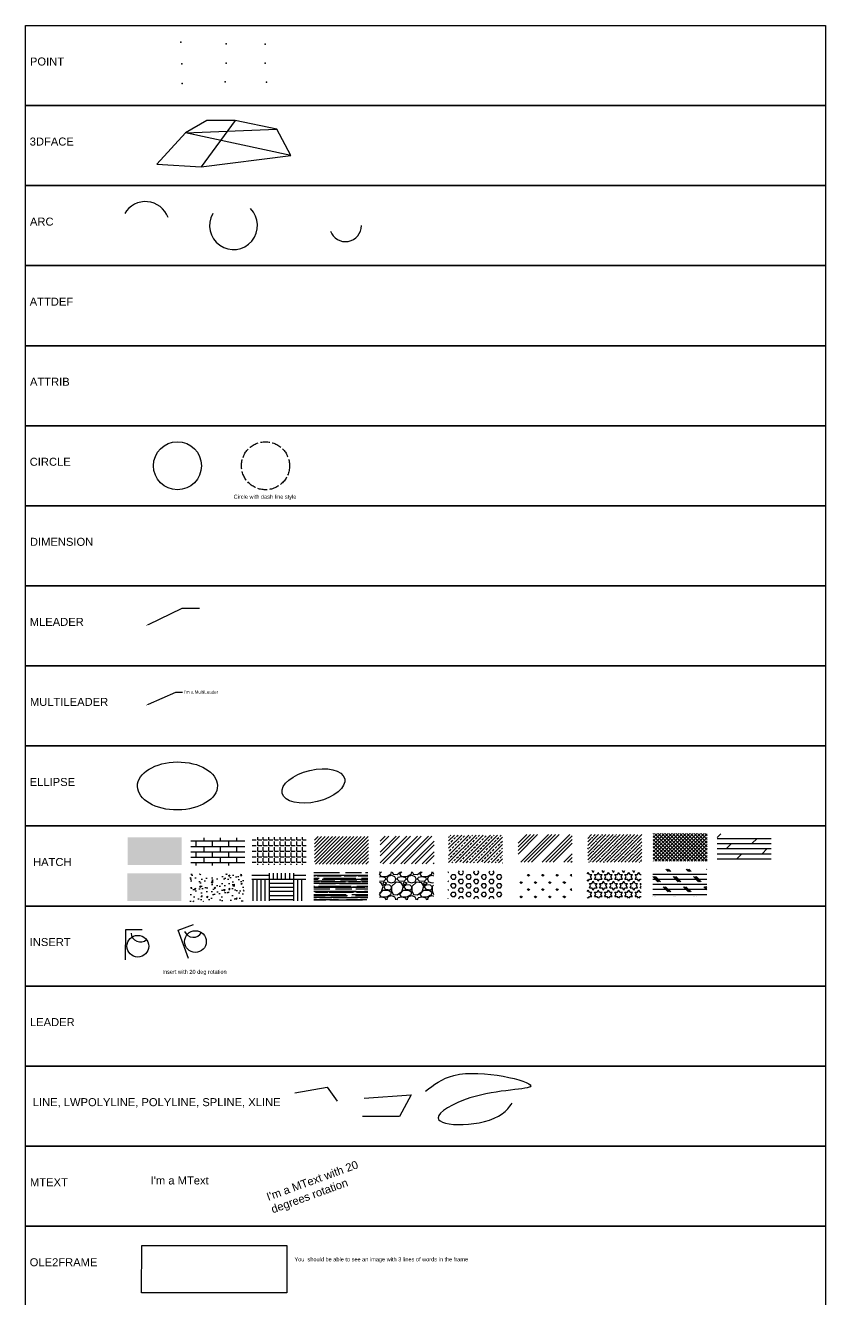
# Model space of a CAD drawing. Header units: millimetres. Extents: x -549 to 2500, y 0 to 3200.
# Drawn here: x 0 to 1000, y 1608 to 3200 of the extents above; entities that cross this region are included whole.
import ezdxf
from ezdxf import colors
from ezdxf.entities.mleader import LeaderData, LeaderLine
from ezdxf.math import Vec2, Vec3

# ---------------------------------------------------------------- set-up
doc = ezdxf.new("R2010")
doc.units = ezdxf.units.MM
doc.linetypes.add('ACAD_ISO02W100', pattern=[15, 12, -3])
for name, color, linetype in [('Layer_3DFACE', 7, 'Continuous'), ('Layer_ARC', 7, 'Continuous'), ('Layer_CIRCLE', 7, 'Continuous'), ('Layer_ELLIPSE', 7, 'Continuous'), ('Layer_HATCH', 7, 'Continuous'), ('Layer_INSERT', 7, 'Continuous'), ('Layer_layout', 7, 'Continuous'), ('Layer_LEADER', 7, 'Continuous'), ('Layer_LINE', 7, 'Continuous'), ('Layer_MLEADER', 7, 'Continuous'), ('Layer_MTEXT', 7, 'Continuous'), ('Layer_OLE2FRAME', 7, 'Continuous'), ('Layer_POINT', 7, 'Continuous')]:
    doc.layers.add(name, color=color, linetype=linetype)
doc.styles.get("Standard").update_dxf_attribs({"font": 'arial.ttf'})

# ---------------------------------------------------------------- blocks, each defined once
blk = doc.blocks.new('Block01')
at = {"layer": 'Layer_INSERT'}
for p, q in [((4.9, 2.9), (5.3, 40.7)), ((5.3, 40.7), (25.7, 40.7))]:
    blk.add_line(p, q, dxfattribs=at)
blk.add_circle((20.4, 19.8), 13.6, dxfattribs=at)
blk.add_arc((23.7, 36.8), 11.7, 183.4324, 311.207, dxfattribs=at)

msp = doc.modelspace()

# ---------------------------------------------------------------- hatches: boundary and pattern name
at = {"layer": 'Layer_HATCH'}
h = msp.add_hatch(color=256, dxfattribs=at)
h.dxf.hatch_style = 1
h.paths.add_polyline_path([(195.2, 2185.7), (127.7, 2185.7), (127.7, 2151.1), (195.2, 2151.1)])
h = msp.add_hatch(dxfattribs=at)
h.set_pattern_fill('AR-BRSTD', color=1, scale=0.1)
h.paths.add_polyline_path([(274, 2185.2), (206.5, 2185.2), (206.5, 2150.5), (274, 2150.5)])
h = msp.add_hatch(dxfattribs=at)
h.set_pattern_fill('ANGLE', color=256)
h.set_pattern_definition([(0, (136.611, 24.211), (0, 6.985), [5.08, -1.905]), (90, (136.611, 24.211), (-6.985, 4e-16), [5.08, -1.905])])
h.paths.add_polyline_path([(350.9, 2185.9), (283.4, 2185.9), (283.4, 2151.3), (350.9, 2151.3)])
h = msp.add_hatch(dxfattribs=at)
h.set_pattern_fill('ANSI31', color=256)
h.set_pattern_definition([(45, (-19.0812, 23.9895), (-2.245064, 2.245064), [])])
h.paths.add_polyline_path([(428.7, 2186.8), (361.2, 2186.8), (361.2, 2152.2), (428.7, 2152.2)])
h = msp.add_hatch(dxfattribs=at)
h.set_pattern_fill('ANSI32', color=256)
h.paths.add_polyline_path([(510.7, 2187.4), (443.2, 2187.4), (443.2, 2152.8), (510.7, 2152.8)])
h = msp.add_hatch(dxfattribs=at)
h.set_pattern_fill('ANSI33', color=256)
h.paths.add_polyline_path([(596.4, 2188.6), (528.9, 2188.6), (528.9, 2154), (596.4, 2154)])
h = msp.add_hatch(dxfattribs=at)
h.set_pattern_fill('ANSI34', color=256)
h.paths.add_polyline_path([(683.4, 2189.2), (615.9, 2189.2), (615.9, 2154.6), (683.4, 2154.6)])
h = msp.add_hatch(dxfattribs=at)
h.set_pattern_fill('ANSI35', color=256)
h.paths.add_polyline_path([(770.3, 2189.2), (702.8, 2189.2), (702.8, 2154.6), (770.3, 2154.6)])
h = msp.add_hatch(dxfattribs=at)
h.set_pattern_fill('ANSI37', color=256)
h.paths.add_polyline_path([(852.2, 2190.7), (784.7, 2190.7), (784.7, 2156.1), (852.2, 2156.1)])
h = msp.add_hatch(dxfattribs=at)
h.set_pattern_fill('DOLMIT', color=256)
h.paths.add_polyline_path([(932.2, 2190.1), (864.7, 2190.1), (864.7, 2155.5), (932.2, 2155.5)])
at = {"layer": 'Layer_HATCH', "true_color": 0xed1f24}
h = msp.add_hatch(color=240, dxfattribs=at)
h.dxf.hatch_style = 1
h.paths.add_polyline_path([(194.7, 2140.9), (127.2, 2140.9), (127.2, 2106.3), (194.7, 2106.3)])
at = {"layer": 'Layer_HATCH'}
h = msp.add_hatch(dxfattribs=at)
h.set_pattern_fill('AR-CONC', color=1, scale=0.1)
h.paths.add_polyline_path([(273.4, 2140.4), (205.9, 2140.4), (205.9, 2105.7), (273.4, 2105.7)])
h = msp.add_hatch(dxfattribs=at)
h.set_pattern_fill('AR-PARQ1', color=256, scale=0.1)
h.paths.add_polyline_path([(350.4, 2141.1), (282.9, 2141.1), (282.9, 2106.5), (350.4, 2106.5)])
h = msp.add_hatch(dxfattribs=at)
h.set_pattern_fill('AR-RROOF', color=256, scale=0.2)
h.paths.add_polyline_path([(428.1, 2142), (360.6, 2142), (360.6, 2107.4), (428.1, 2107.4)])
h = msp.add_hatch(dxfattribs=at)
h.set_pattern_fill('GRAVEL', color=256)
h.paths.add_polyline_path([(510.1, 2142.6), (442.6, 2142.6), (442.6, 2107.9), (510.1, 2107.9)])
h = msp.add_hatch(dxfattribs=at)
h.set_pattern_fill('HEX', color=256)
h.paths.add_polyline_path([(595.8, 2143.8), (528.3, 2143.8), (528.3, 2109.2), (595.8, 2109.2)])
h = msp.add_hatch(dxfattribs=at)
h.set_pattern_fill('GRASS', color=256, scale=0.5)
h.paths.add_polyline_path([(682.8, 2144.4), (615.3, 2144.4), (615.3, 2109.8), (682.8, 2109.8)])
h = msp.add_hatch(dxfattribs=at)
h.set_pattern_fill('STARS', color=256)
h.paths.add_polyline_path([(769.7, 2144.4), (702.2, 2144.4), (702.2, 2109.8), (769.7, 2109.8)])
h = msp.add_hatch(dxfattribs=at)
h.set_pattern_fill('CORK', color=256, scale=2)
h.set_pattern_definition([(0, (0, 0), (0, 6.35), []), (135, (3.175, -3.175), (-12.7, -12.7), [8.98026, -8.98026]), (135, (4.763, -3.175), (-12.7, -12.7), [8.98026, -8.98026]), (135, (6.35, -3.175), (-12.7, -12.7), [8.98026, -8.98026])])
h.paths.add_polyline_path([(851.6, 2145.9), (784.1, 2145.9), (784.1, 2111.3), (851.6, 2111.3)])

# ---------------------------------------------------------------- linework, layer by layer
at = {"layer": 'Layer_3DFACE'}
for points in [[(314, 3070.6), (262.3, 3081.2), (226.6, 3081.2), (199.9, 3066.1)], [(219.5, 3023.3), (331.8, 3037.6), (314, 3070.6), (262.3, 3081.2)], [(199.9, 3066.1), (164.2, 3026.9), (219.5, 3023.3), (331.8, 3037.6)]]:
    msp.add_3dface(points, dxfattribs=at)
at = {"layer": 'Layer_ARC'}
for centre, radius, start, end in [((150, 2950), 30, 20, 150), ((260, 2950), 30, 150, 45), ((400, 2950), 20, 200, 0)]:
    msp.add_arc(centre, radius, start, end, dxfattribs=at)
at = {"layer": 'Layer_CIRCLE'}
msp.add_circle((190, 2650), 30, dxfattribs=at)
at = {"layer": 'Layer_CIRCLE', "linetype": 'ACAD_ISO02W100'}
msp.add_circle((300, 2650), 30, dxfattribs=at)
at = {"layer": 'Layer_ELLIPSE'}
for centre, major_axis, ratio in [((190, 2250), (-50, -0.5), 0.6), ((360, 2250), (-39, -9.1), 0.5)]:
    msp.add_ellipse(centre, major_axis=major_axis, ratio=ratio, dxfattribs=at)
at = {"layer": 'Layer_LINE'}
for p, q in [((336.8, 1866.5), (377.2, 1873.6)), ((377.2, 1873.6), (389.8, 1856.1))]:
    msp.add_line(p, q, dxfattribs=at)
msp.add_lwpolyline([(423.4, 1860), (482.2, 1864.2), (467.7, 1837.1), (421.1, 1837.1)], dxfattribs=at)
msp.add_spline([(499.9, 1868.6), (535.5, 1888.4), (631.5, 1875.2), (555.4, 1860.3), (515.7, 1835.5), (595.9, 1840.4), (608.3, 1853.7)], degree=3, dxfattribs=at)
at = {"layer": 'Layer_OLE2FRAME'}
msp.add_lwpolyline([(145.6, 1676), (326.5, 1676), (326.5, 1616.9), (145.2, 1616.9)], close=True, dxfattribs=at)
at = {"layer": 'Layer_POINT'}
for points in [[(0, 3200), (1000, 3200), (1000, 3100), (0, 3100), (0, 3200)], [(0, 3100), (1000, 3100), (1000, 3000), (0, 3000), (0, 3100)], [(0, 3000), (1000, 3000), (1000, 2900), (0, 2900), (0, 3000)], [(0, 2900), (1000, 2900), (1000, 2800), (0, 2800), (0, 2900)], [(0, 2800), (1000, 2800), (1000, 2700), (0, 2700), (0, 2800)], [(0, 2700), (1000, 2700), (1000, 2600), (0, 2600), (0, 2700)], [(0, 2600), (1000, 2600), (1000, 2500), (0, 2500), (0, 2600)], [(0, 2500), (1000, 2500), (1000, 2400), (0, 2400), (0, 2500)], [(0, 2400), (1000, 2400), (1000, 2300), (0, 2300), (0, 2400)], [(0, 2300), (1000, 2300), (1000, 2200), (0, 2200), (0, 2300)], [(0, 2200), (1000, 2200), (1000, 2100), (0, 2100), (0, 2200)], [(0, 2100), (1000, 2100), (1000, 2000), (0, 2000), (0, 2100)], [(0, 2000), (1000, 2000), (1000, 1900), (0, 1900), (0, 2000)], [(0, 1900), (1000, 1900), (1000, 1800), (0, 1800), (0, 1900)], [(0, 1800), (1000, 1800), (1000, 1700), (0, 1700), (0, 1800)], [(0, 1700), (1000, 1700), (1000, 1600), (0, 1600), (0, 1700)]]:
    msp.add_lwpolyline(points, dxfattribs=at)
for p in [(194.4, 3179.1), (250.7, 3177.1), (195.6, 3152), (251, 3153), (195.8, 3127.5), (249.4, 3129.4)]:
    msp.add_point(p, dxfattribs=at)
at = {"layer": 'Layer_POINT', "color": 1}
for p in [(299.6, 3176.7), (299.5, 3152.8), (301.2, 3129.1)]:
    msp.add_point(p, dxfattribs=at)

# ---------------------------------------------------------------- block references
at = {"layer": 'Layer_INSERT'}
msp.add_blockref('Block01', (120, 2030), dxfattribs=at)
at = {"layer": 'Layer_INSERT', "rotation": 20}
msp.add_blockref('Block01', (200, 2030), dxfattribs=at)

# ---------------------------------------------------------------- texts
for s, p in [('POINT', (5.6, 3150)), ('3DFACE', (5.3, 3050)), ('ARC', (5.6, 2950)), ('ATTDEF', (5.3, 2850)), ('ATTRIB', (5.6, 2750)), ('CIRCLE', (5.3, 2650)), ('DIMENSION', (5.6, 2550)), ('MLEADER', (5.3, 2450)), ('MULTILEADER', (5.6, 2350)), ('ELLIPSE', (5.3, 2250)), (' HATCH', (5.6, 2150)), ('INSERT', (5.3, 2050)), ('LEADER', (5.6, 1950)), ('MTEXT', (5.6, 1750)), ('OLE2FRAME', (5.3, 1650))]:
    msp.add_text(s, height=10).set_placement(p)
at = {"layer": 'Layer_layout'}
for s, p in [('Circle with dash line style', (260.2, 2608.8)), ('Insert with 20 deg rotation', (171.1, 2015.3))]:
    msp.add_text(s, height=5, dxfattribs=at).set_placement(p)
at = {"layer": 'Layer_MTEXT', "insert": (300.1, 1741.1), "char_height": 10, "attachment_point": 1, "rotation": 20}
msp.add_mtext_dynamic_manual_height_columns("I'm a MText with 20 degrees rotation", width=168.599, gutter_width=12.5, heights=[0], dxfattribs=at)
at = {"layer": 'Layer_MTEXT', "insert": (156.5, 1762.2), "char_height": 10, "attachment_point": 1}
msp.add_mtext_dynamic_manual_height_columns("I'm a MText", width=132.57, gutter_width=12.5, heights=[0], dxfattribs=at)
at = {"layer": 'Layer_OLE2FRAME'}
msp.add_text('You  should be able to see an image with 3 lines of words in the frame', height=5, dxfattribs=at).set_placement((336.2, 1656.2))
at = {"layer": 'Layer_POINT'}
msp.add_text('LINE, LWPOLYLINE, POLYLINE, SPLINE, XLINE', height=10, dxfattribs=at).set_placement((9.1, 1850))

# ---------------------------------------------------------------- leaders
at = {"layer": 'Layer_LEADER', "color": 0}
ml = msp.add_multileader_mtext('Standard', dxfattribs=at)
ml.set_content('')
ml.set_leader_properties()
ml.build(insert=Vec2(0, 0))
ctx = ml.context
ctx.base_point, ctx.plane_origin = Vec3(217.5, 2472.2), Vec3(150, 2450)
notes = []
notes.append((ctx, [(0, (1, 1, 0), (195.8, 2472.2), (1, 0), 21.7, [(0, [(150, 2450)], 0, [])])]))
ctx.mtext.insert, ctx.mtext.flow_direction = Vec3(219.5, 2474.2), 5
at = {"layer": 'Layer_MLEADER', "color": 0}
ml = msp.add_multileader_mtext('Standard', dxfattribs=at)
ml.set_content("I'm a MultiLeader")
ml.set_leader_properties()
ml.build(insert=Vec2(0, 0))
ctx = ml.context
ctx.base_point, ctx.plane_origin = Vec3(196.1, 2367.3), Vec3(150, 2300)
notes.append((ctx, [(0, (1, 1, 0), (188.1, 2367.3), (1, 0), 8, [(0, [(150, 2350.4)], 0, [])])]))
ctx.mtext.insert, ctx.mtext.flow_direction = Vec3(198.1, 2369.3), 5
for ctx, leaders in notes:
    for number, flags, end, landing, length, lines in leaders:
        leader = LeaderData()
        leader.index, (leader.has_last_leader_line, leader.has_dogleg_vector, leader.attachment_direction) = number, flags
        leader.last_leader_point, leader.dogleg_vector, leader.dogleg_length = Vec3(end), Vec3(landing), length
        for number, points, colour, breaks in lines:
            line = LeaderLine()
            line.index, line.vertices, line.color, line.breaks = number, Vec3.list(points), colors.encode_raw_color(colour), breaks
            leader.lines.append(line)
        ctx.leaders.append(leader)

doc.saveas('drawing.dxf')
